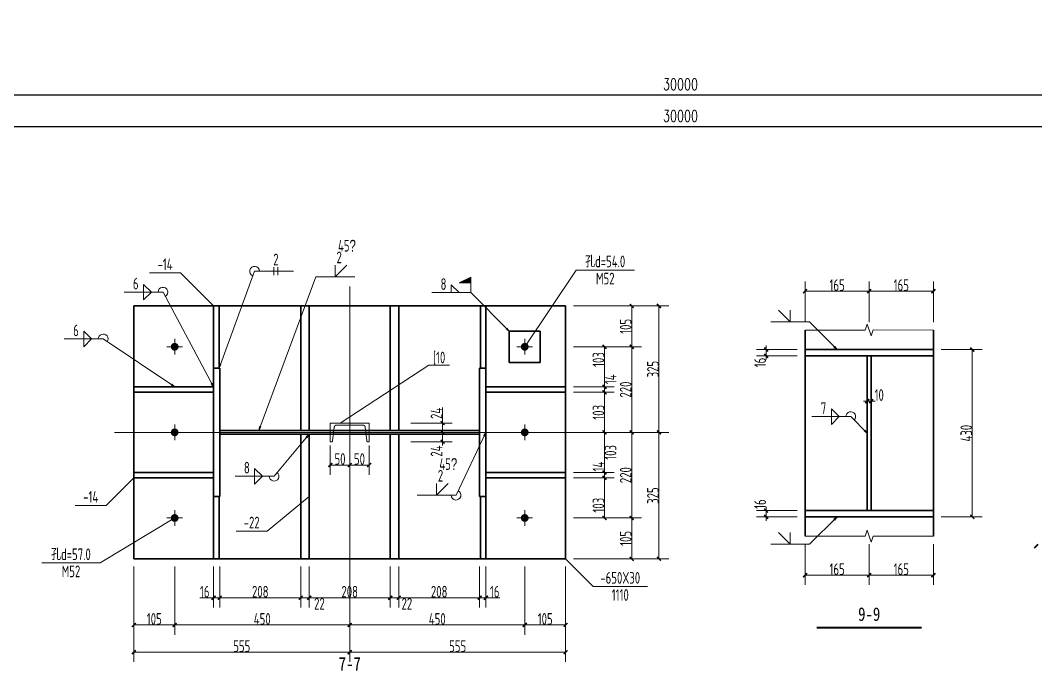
# Model space of a CAD drawing. Extents: x 14475413 to 15955882, y -732572 to -282951.
# Drawn here: x 15643812 to 15669917, y -512094 to -495378 of the extents above; entities that cross this region are included whole.
import ezdxf
from ezdxf.enums import TextEntityAlignment as Align

# ---------------------------------------------------------------- set-up
doc = ezdxf.new("R2010")
doc.units = 0
doc.header["$LTSCALE"] = 1000
doc.header["$MEASUREMENT"] = 0
doc.linetypes.add('线型2', pattern=[5, 3, -2])
doc.linetypes.add('线型4', pattern=[2.5, 1.5, -1])
for name, color, linetype, lineweight in [('10', 7, 'Continuous', 35), ('20', 2, 'Continuous', 35), ('字符串标注', 9, 'Continuous', 18), ('尺寸标注', 9, 'Continuous', 18), ('焊缝标注', 9, 'Continuous', 18), ('编号标注', 9, 'Continuous', 18), ('螺栓孔标注', 9, 'Continuous', 18), ('钢板标注', 9, 'Continuous', 18)]:
    doc.layers.add(name, color=color, linetype=linetype, lineweight=lineweight)
doc.layers.add('PUB_DIM', color=3, linetype='Continuous')
doc.styles.add('_TCH_DIM_T3', font='SIMPLEX', dxfattribs={"width": 0.705882, "bigfont": 'GBCBIG'})
doc.styles.add('FromPkpm', font='Pkpmeng', dxfattribs={"width": 0.7, "bigfont": 'hztxt'})
doc.styles.add('图框字体', font='', dxfattribs={"width": 0.8})
doc.styles.get('图框字体').set_extended_font_data('NSimSun')
doc.dimstyles.new('_TCH_ARCH&&100', dxfattribs={"dimtxt": 297.5, "dimasz": 100, "dimexe": 250, "dimexo": 300, "dimgap": 126.25, "dimtad": 1, "dimdec": 0, "dimzin": 0, "dimdsep": 46, "dimtxsty": '_TCH_DIM_T3', "dimblk": 'ARCHTICK', "dimcen": 0.09, "dimclrt": 7, "dimazin": 2, "dimtfac": 1, "dimtdec": 0, "dimtix": 1, "dimtmove": 2, "dimatfit": 3, "dimfxl": 0, "dimtolj": 1, "dimtzin": 0, "dimarcsym": 0})

# ---------------------------------------------------------------- blocks, each defined once
blk = doc.blocks.new('_ArchTick')
at = {"color": 0, "linetype": 'ByBlock', "const_width": 0.4}
blk.add_lwpolyline([(-0.5, -0.5), (0.5, 0.5)], dxfattribs=at)
blk = doc.blocks.new('*D792')
at = {"layer": 'Defpoints', "color": 0}
for p in [(15630784, -495378), (15690784, -495378), (15690784, -497297)]:
    blk.add_point(p, dxfattribs=at)
at = {"layer": 'PUB_DIM', "color": 0, "lineweight": -2}
for p, q in [((15630784, -495678), (15630784, -497547)), ((15690784, -495678), (15690784, -497547)), ((15630784, -497297), (15690784, -497297))]:
    blk.add_line(p, q, dxfattribs=at)
at = {"layer": 'PUB_DIM', "color": 0, "lineweight": -2, "xscale": 100, "yscale": 100, "zscale": 100, "rotation": 180}
blk.add_blockref('_ArchTick', (15630784, -497297), dxfattribs=at)
at = {"layer": 'PUB_DIM', "color": 0, "lineweight": -2, "xscale": 100, "yscale": 100, "zscale": 100}
blk.add_blockref('_ArchTick', (15690784, -497297), dxfattribs=at)
at = {"layer": 'PUB_DIM', "color": 7, "insert": (15660784, -497022), "char_height": 297.5, "attachment_point": 5, "style": '_TCH_DIM_T3'}
blk.add_mtext('\\A1;30000', dxfattribs=at)
blk = doc.blocks.new('*D794')
at = {"layer": 'Defpoints', "color": 0}
for p in [(15630784, -496428), (15690784, -496428), (15690784, -498111)]:
    blk.add_point(p, dxfattribs=at)
at = {"layer": 'PUB_DIM', "color": 0, "lineweight": -2}
for p, q in [((15630784, -496728), (15630784, -498361)), ((15690784, -496728), (15690784, -498361)), ((15630784, -498111), (15690784, -498111))]:
    blk.add_line(p, q, dxfattribs=at)
at = {"layer": 'PUB_DIM', "color": 0, "lineweight": -2, "xscale": 100, "yscale": 100, "zscale": 100, "rotation": 180}
blk.add_blockref('_ArchTick', (15630784, -498111), dxfattribs=at)
at = {"layer": 'PUB_DIM', "color": 0, "lineweight": -2, "xscale": 100, "yscale": 100, "zscale": 100}
blk.add_blockref('_ArchTick', (15690784, -498111), dxfattribs=at)
at = {"layer": 'PUB_DIM', "color": 7, "insert": (15660784, -497836), "char_height": 297.5, "attachment_point": 5, "style": '_TCH_DIM_T3'}
blk.add_mtext('\\A1;30000', dxfattribs=at)

msp = doc.modelspace()

# ---------------------------------------------------------------- hatches: boundary and pattern name
at = {"layer": '焊缝标注'}
for points in [[(15655392.1, -502127.6), (15655092.1, -502127.6), (15655392.1, -501977.6)], [(15656380.8, -503368.7), (15656320.8, -503287.4), (15656299.6, -503308.5)], [(15664811.8, -503839.8), (15664751.8, -503758.4), (15664730.6, -503779.6)], [(15648920.8, -504318.7), (15648969.3, -504230), (15648941.1, -504219.7)], [(15647780.8, -504798.7), (15647706.1, -504730.6), (15647689.4, -504755.6)], [(15648780.8, -504798.7), (15648747, -504703.5), (15648720.5, -504717.6)], [(15649942.8, -505918.7), (15649991.7, -505830.2), (15649963.6, -505819.8)], [(15665586.8, -505989.8), (15665526.8, -505908.4), (15665505.6, -505929.6)], [(15651240.8, -506018.7), (15651165, -506085.7), (15651188, -506105)], [(15655780.8, -505968.7), (15655724.4, -506052.6), (15655751.5, -506065.5)], [(15664811.8, -508139.8), (15664730.4, -508199.8), (15664751.5, -508221)]]:
    msp.add_hatch(color=256, dxfattribs=at).paths.add_polyline_path(points)

# ---------------------------------------------------------------- linework, layer by layer
at = {"layer": '10', "linetype": '线型2', "lineweight": 18, "ltscale": 100}
for p, q in [((15652280.8, -509718.7), (15652280.8, -502218.7)), ((15646230.8, -505968.7), (15658330.8, -505968.7))]:
    msp.add_line(p, q, dxfattribs=at)
at = {"layer": '10', "lineweight": 18, "ltscale": 100}
for p, q in [((15647580.8, -503768.7), (15647980.8, -503768.7)), ((15647780.8, -503968.7), (15647780.8, -503568.7)), ((15656580.8, -503768.7), (15656980.8, -503768.7)), ((15656780.8, -503968.7), (15656780.8, -503568.7)), ((15647780.8, -506168.7), (15647780.8, -505768.7)), ((15656780.8, -506168.7), (15656780.8, -505768.7)), ((15647580.8, -505968.7), (15647980.8, -505968.7)), ((15656580.8, -505968.7), (15656980.8, -505968.7)), ((15647780.8, -508368.7), (15647780.8, -507968.7)), ((15656780.8, -508368.7), (15656780.8, -507968.7)), ((15647580.8, -508168.7), (15647980.8, -508168.7)), ((15656580.8, -508168.7), (15656980.8, -508168.7))]:
    msp.add_line(p, q, dxfattribs=at)
at = {"layer": '10', "color": 3, "lineweight": 35, "ltscale": 100}
for p, q in [((15648940.8, -504318.7), (15648780.8, -504318.7)), ((15648780.8, -504318.7), (15648780.8, -507618.7)), ((15648940.8, -507618.7), (15648940.8, -504318.7)), ((15655780.8, -504318.7), (15655620.8, -504318.7)), ((15655620.8, -504318.7), (15655620.8, -507618.7)), ((15655780.8, -507618.7), (15655780.8, -504318.7)), ((15648940.8, -505918.7), (15655620.8, -505918.7)), ((15648940.8, -506018.7), (15655620.8, -506018.7)), ((15648780.8, -507618.7), (15648940.8, -507618.7)), ((15655620.8, -507618.7), (15655780.8, -507618.7))]:
    msp.add_line(p, q, dxfattribs=at)
at = {"layer": '10', "color": 1, "linetype": '线型4', "lineweight": 18, "ltscale": 100}
for p, q in [((15651780.8, -505728.7), (15651780.8, -506208.7)), ((15651780.8, -505728.7), (15652780.8, -505728.7)), ((15651881.9, -505834.5), (15651841.9, -506182.4)), ((15652621.5, -505781.7), (15651940.2, -505781.7)), ((15652719.8, -506182.4), (15652679.8, -505834.5)), ((15652780.8, -505728.7), (15652780.8, -506208.7)), ((15651780.8, -506208.7), (15651818, -506208.7)), ((15652780.8, -506208.7), (15652743.7, -506208.7))]:
    msp.add_line(p, q, dxfattribs=at)
at = {"layer": '10', "color": 1, "ltscale": 100, "const_width": 100}
for points in [[(15647830.8, -503768.7, 1), (15647730.8, -503768.7, 1)], [(15656830.8, -503768.7, 1), (15656730.8, -503768.7, 1)], [(15647830.8, -505968.7, 1), (15647730.8, -505968.7, 1)], [(15656830.8, -505968.7, 1), (15656730.8, -505968.7, 1)], [(15647830.8, -508168.7, 1), (15647730.8, -508168.7, 1)], [(15656830.8, -508168.7, 1), (15656730.8, -508168.7, 1)]]:
    msp.add_lwpolyline(points, format="xyb", close=True, dxfattribs=at)
at = {"layer": '10', "lineweight": 35, "ltscale": 100, "const_width": 50}
msp.add_lwpolyline([(15664286.8, -510989.8), (15666986.8, -510989.8)], dxfattribs=at)
at = {"layer": '10', "color": 1, "linetype": '线型4', "lineweight": 18, "ltscale": 100}
for centre, radius, start, end in [((15651943.9, -505844.4), 62.8, 93.4084, 170.88101), ((15652617.8, -505844.4), 62.8, 9.11901, 86.5916), ((15651819.5, -506186.1), 22.7, 266.23474, 9.47566), ((15652742.2, -506186.1), 22.7, 170.52434, 273.76526)]:
    msp.add_arc(centre, radius, start, end, dxfattribs=at)
at = {"layer": '20', "lineweight": 35, "ltscale": 100}
for p, q in [((15657830.8, -502718.7), (15646730.8, -502718.7)), ((15646730.8, -502718.7), (15646730.8, -509218.7)), ((15648920.8, -502718.7), (15648780.8, -502718.7)), ((15648780.8, -502718.7), (15648780.8, -504318.7)), ((15648920.8, -504318.7), (15648920.8, -502718.7)), ((15651240.8, -502718.7), (15651020.8, -502718.7)), ((15651020.8, -502718.7), (15651020.8, -505918.7)), ((15651240.8, -505918.7), (15651240.8, -502718.7)), ((15653540.8, -502718.7), (15653320.8, -502718.7)), ((15653320.8, -502718.7), (15653320.8, -505918.7)), ((15653540.8, -505918.7), (15653540.8, -502718.7)), ((15655780.8, -502718.7), (15655640.8, -502718.7)), ((15655640.8, -502718.7), (15655640.8, -504318.7)), ((15655780.8, -504318.7), (15655780.8, -502718.7)), ((15657830.8, -509218.7), (15657830.8, -502718.7)), ((15657180.8, -503368.7), (15656380.8, -503368.7)), ((15656380.8, -503368.7), (15656380.8, -504168.7)), ((15657180.8, -504168.7), (15657180.8, -503368.7)), ((15648780.8, -504318.7), (15648920.8, -504318.7)), ((15655640.8, -504318.7), (15655780.8, -504318.7)), ((15656380.8, -504168.7), (15657180.8, -504168.7)), ((15648780.8, -504798.7), (15646730.8, -504798.7)), ((15646730.8, -504798.7), (15646730.8, -504938.7)), ((15648780.8, -504938.7), (15648780.8, -504798.7)), ((15657830.8, -504798.7), (15655780.8, -504798.7)), ((15655780.8, -504798.7), (15655780.8, -504938.7)), ((15657830.8, -504938.7), (15657830.8, -504798.7)), ((15646730.8, -504938.7), (15648780.8, -504938.7)), ((15655780.8, -504938.7), (15657830.8, -504938.7)), ((15651020.8, -505918.7), (15651240.8, -505918.7)), ((15651240.8, -506018.7), (15651020.8, -506018.7)), ((15651020.8, -506018.7), (15651020.8, -509218.7)), ((15651240.8, -509218.7), (15651240.8, -506018.7)), ((15653320.8, -505918.7), (15653540.8, -505918.7)), ((15653540.8, -506018.7), (15653320.8, -506018.7)), ((15653320.8, -506018.7), (15653320.8, -509218.7)), ((15653540.8, -509218.7), (15653540.8, -506018.7)), ((15648780.8, -506998.7), (15646730.8, -506998.7)), ((15646730.8, -506998.7), (15646730.8, -507138.7)), ((15646730.8, -507138.7), (15648780.8, -507138.7)), ((15648780.8, -507138.7), (15648780.8, -506998.7)), ((15657830.8, -506998.7), (15655780.8, -506998.7)), ((15655780.8, -506998.7), (15655780.8, -507138.7)), ((15655780.8, -507138.7), (15657830.8, -507138.7)), ((15657830.8, -507138.7), (15657830.8, -506998.7)), ((15648920.8, -507618.7), (15648780.8, -507618.7)), ((15648780.8, -507618.7), (15648780.8, -509218.7)), ((15648920.8, -509218.7), (15648920.8, -507618.7)), ((15655780.8, -507618.7), (15655640.8, -507618.7)), ((15655640.8, -507618.7), (15655640.8, -509218.7)), ((15655780.8, -509218.7), (15655780.8, -507618.7)), ((15646730.8, -509218.7), (15657830.8, -509218.7)), ((15648780.8, -509218.7), (15648920.8, -509218.7)), ((15651020.8, -509218.7), (15651240.8, -509218.7)), ((15653320.8, -509218.7), (15653540.8, -509218.7)), ((15655640.8, -509218.7), (15655780.8, -509218.7))]:
    msp.add_line(p, q, dxfattribs=at)
at = {"layer": '字符串标注', "lineweight": 18, "ltscale": 100}
for p, q in [((15652030.8, -505728.7), (15654317.3, -504244.8)), ((15654317.3, -504244.8), (15654842.3, -504244.8))]:
    msp.add_line(p, q, dxfattribs=at)
at = {"layer": '字符串标注', "ltscale": 100, "const_width": 10}
msp.add_lwpolyline([(15652035.8, -505728.7, 1), (15652025.8, -505728.7, 1)], format="xyb", close=True, dxfattribs=at)
at = {"layer": '尺寸标注', "linetype": 'Continuous', "lineweight": 18}
for p, q in [((15663986.8, -503139.8), (15663986.8, -502089.8)), ((15665636.8, -503139.8), (15665636.8, -502089.8)), ((15665636.8, -503139.8), (15665636.8, -502089.8)), ((15667286.8, -503139.8), (15667286.8, -502089.8)), ((15663986.8, -502339.8), (15665636.8, -502339.8)), ((15665636.8, -502339.8), (15667286.8, -502339.8)), ((15658030.8, -502718.7), (15659780.8, -502718.7)), ((15658030.8, -502718.7), (15660480.8, -502718.7)), ((15659530.8, -503768.7), (15659530.8, -502718.7)), ((15660230.8, -505968.7), (15660230.8, -502718.7)), ((15658030.8, -503768.7), (15659080.8, -503768.7)), ((15658030.8, -503768.7), (15659780.8, -503768.7)), ((15658030.8, -503768.7), (15659780.8, -503768.7)), ((15658830.8, -504798.7), (15658830.8, -503768.7)), ((15659530.8, -505968.7), (15659530.8, -503768.7)), ((15662986.8, -503839.8), (15662986.8, -503739.8)), ((15663786.8, -503839.8), (15662736.8, -503839.8)), ((15663786.8, -503999.8), (15662736.8, -503999.8)), ((15662986.8, -503999.8), (15662986.8, -503839.8)), ((15662986.8, -503999.8), (15662986.8, -504099.8)), ((15667486.8, -503839.8), (15668536.8, -503839.8)), ((15668286.8, -508139.8), (15668286.8, -503839.8)), ((15658030.8, -504798.7), (15659080.8, -504798.7)), ((15658030.8, -504798.7), (15659080.8, -504798.7)), ((15658830.8, -504798.7), (15658830.8, -504698.7)), ((15658830.8, -504938.7), (15658830.8, -504798.7)), ((15658030.8, -504938.7), (15659080.8, -504938.7)), ((15658030.8, -504938.7), (15659080.8, -504938.7)), ((15658830.8, -505968.7), (15658830.8, -504938.7)), ((15658830.8, -504938.7), (15658830.8, -505038.7)), ((15665586.8, -505164.8), (15665586.8, -504914.8)), ((15665686.8, -505164.8), (15665686.8, -504914.8)), ((15654667.1, -505728.7), (15654667.1, -505333.2)), ((15665586.8, -505164.8), (15665486.8, -505164.8)), ((15665586.8, -505164.8), (15665686.8, -505164.8)), ((15665686.8, -505164.8), (15665786.8, -505164.8)), ((15653848.7, -505728.7), (15654917.1, -505728.7)), ((15654667.1, -505968.7), (15654667.1, -505728.7)), ((15654667.1, -505968.7), (15654667.1, -505868.7)), ((15653848.7, -505968.7), (15654917.1, -505968.7)), ((15653848.7, -505968.7), (15654917.1, -505968.7)), ((15654667.1, -506208.7), (15654667.1, -505968.7)), ((15658030.8, -505968.7), (15659080.8, -505968.7)), ((15658030.8, -505968.7), (15659080.8, -505968.7)), ((15658030.8, -505968.7), (15659780.8, -505968.7)), ((15658030.8, -505968.7), (15659780.8, -505968.7)), ((15658030.8, -505968.7), (15660480.8, -505968.7)), ((15658030.8, -505968.7), (15660480.8, -505968.7)), ((15658830.8, -506998.7), (15658830.8, -505968.7)), ((15659530.8, -508168.7), (15659530.8, -505968.7)), ((15660230.8, -509218.7), (15660230.8, -505968.7)), ((15651780.8, -506308.7), (15651780.8, -507058.7)), ((15652280.8, -506308.7), (15652280.8, -507058.7)), ((15652280.8, -506308.7), (15652280.8, -507058.7)), ((15652780.8, -506308.7), (15652780.8, -507058.7)), ((15653848.7, -506208.7), (15654917.1, -506208.7)), ((15654667.1, -506208.7), (15654667.1, -506308.7)), ((15652280.8, -506808.7), (15651780.8, -506808.7)), ((15652280.8, -506808.7), (15652780.8, -506808.7)), ((15658830.8, -506998.7), (15658830.8, -506898.7)), ((15658030.8, -506998.7), (15659080.8, -506998.7)), ((15658030.8, -506998.7), (15659080.8, -506998.7)), ((15658030.8, -507138.7), (15659080.8, -507138.7)), ((15658030.8, -507138.7), (15659080.8, -507138.7)), ((15658830.8, -507138.7), (15658830.8, -506998.7)), ((15658830.8, -507138.7), (15658830.8, -508168.7)), ((15658830.8, -507138.7), (15658830.8, -507238.7)), ((15663786.8, -507979.8), (15662736.8, -507979.8)), ((15662986.8, -507979.8), (15662986.8, -507879.8)), ((15662986.8, -508139.8), (15662986.8, -507979.8)), ((15658030.8, -508168.7), (15659080.8, -508168.7)), ((15658030.8, -508168.7), (15659780.8, -508168.7)), ((15658030.8, -508168.7), (15659780.8, -508168.7)), ((15659530.8, -509218.7), (15659530.8, -508168.7)), ((15663786.8, -508139.8), (15662736.8, -508139.8)), ((15662986.8, -508139.8), (15662986.8, -508239.8)), ((15667486.8, -508139.8), (15668536.8, -508139.8)), ((15663986.8, -508839.8), (15663986.8, -509889.8)), ((15665636.8, -508839.8), (15665636.8, -509889.8)), ((15665636.8, -508839.8), (15665636.8, -509889.8)), ((15667286.8, -508839.8), (15667286.8, -509889.8)), ((15658030.8, -509218.7), (15659780.8, -509218.7)), ((15658030.8, -509218.7), (15660480.8, -509218.7)), ((15646730.8, -509418.7), (15646730.8, -511168.7)), ((15646730.8, -509418.7), (15646730.8, -511868.7)), ((15647780.8, -509418.7), (15647780.8, -511168.7)), ((15647780.8, -509418.7), (15647780.8, -511168.7)), ((15648780.8, -509418.7), (15648780.8, -510468.7)), ((15648940.8, -509418.7), (15648940.8, -510468.7)), ((15648940.8, -509418.7), (15648940.8, -510468.7)), ((15651020.8, -509418.7), (15651020.8, -510468.7)), ((15651020.8, -509418.7), (15651020.8, -510468.7)), ((15651240.8, -509418.7), (15651240.8, -510468.7)), ((15651240.8, -509418.7), (15651240.8, -510468.7)), ((15652280.8, -509418.7), (15652280.8, -511168.7)), ((15652280.8, -509418.7), (15652280.8, -511168.7)), ((15652280.8, -509418.7), (15652280.8, -511868.7)), ((15652280.8, -509418.7), (15652280.8, -511868.7)), ((15653320.8, -509418.7), (15653320.8, -510468.7)), ((15653320.8, -509418.7), (15653320.8, -510468.7)), ((15653540.8, -509418.7), (15653540.8, -510468.7)), ((15653540.8, -509418.7), (15653540.8, -510468.7)), ((15655620.8, -509418.7), (15655620.8, -510468.7)), ((15655620.8, -509418.7), (15655620.8, -510468.7)), ((15655780.8, -509418.7), (15655780.8, -510468.7)), ((15656780.8, -509418.7), (15656780.8, -511168.7)), ((15656780.8, -509418.7), (15656780.8, -511168.7)), ((15657830.8, -509418.7), (15657830.8, -511168.7)), ((15657830.8, -509418.7), (15657830.8, -511868.7)), ((15663986.8, -509639.8), (15665636.8, -509639.8)), ((15665636.8, -509639.8), (15667286.8, -509639.8)), ((15648780.8, -510218.7), (15648425.6, -510218.7)), ((15648940.8, -510218.7), (15648780.8, -510218.7)), ((15648940.8, -510218.7), (15651020.8, -510218.7)), ((15651020.8, -510218.7), (15650920.8, -510218.7)), ((15651020.8, -510218.7), (15651240.8, -510218.7)), ((15651240.8, -510218.7), (15651340.8, -510218.7)), ((15651240.8, -510218.7), (15653320.8, -510218.7)), ((15653320.8, -510218.7), (15653220.8, -510218.7)), ((15653320.8, -510218.7), (15653540.8, -510218.7)), ((15653540.8, -510218.7), (15653640.8, -510218.7)), ((15653540.8, -510218.7), (15655620.8, -510218.7)), ((15655620.8, -510218.7), (15655780.8, -510218.7)), ((15655780.8, -510218.7), (15656136, -510218.7)), ((15646730.8, -510918.7), (15647780.8, -510918.7)), ((15647780.8, -510918.7), (15652280.8, -510918.7)), ((15652280.8, -510918.7), (15656780.8, -510918.7)), ((15656780.8, -510918.7), (15657830.8, -510918.7)), ((15646730.8, -511618.7), (15652280.8, -511618.7)), ((15652280.8, -511618.7), (15657830.8, -511618.7))]:
    msp.add_line(p, q, dxfattribs=at)
at = {"layer": '尺寸标注', "lineweight": 18, "ltscale": 100}
for p, q in [((15665536.8, -503339.8), (15665586.8, -503185.9)), ((15665586.8, -503185.9), (15665686.6, -503491.2)), ((15663986.8, -503339.8), (15665536.8, -503339.8)), ((15665686.6, -503491.2), (15665736.8, -503337.3)), ((15665736.8, -503337.3), (15667286.8, -503339.8)), ((15665536.8, -508639.8), (15665586.8, -508485.9)), ((15665586.8, -508485.9), (15665686.6, -508791.2)), ((15663986.8, -508639.8), (15665536.8, -508639.8)), ((15665686.6, -508791.2), (15665736.8, -508637.3)), ((15665736.8, -508637.3), (15667286.8, -508639.8))]:
    msp.add_line(p, q, dxfattribs=at)
at = {"layer": '尺寸标注', "color": 3, "lineweight": 35, "ltscale": 100}
for p, q in [((15663986.8, -508639.8), (15663986.8, -503339.8)), ((15667286.8, -508639.8), (15667286.8, -503339.8))]:
    msp.add_line(p, q, dxfattribs=at)
at = {"layer": '焊缝标注', "lineweight": 18, "ltscale": 100}
for p, q in [((15650332.8, -501926.6), (15650332.8, -501726.6)), ((15650432.8, -501926.6), (15650432.8, -501726.6)), ((15651909.2, -501972), (15651909.2, -501672)), ((15651909.2, -501972), (15652209.2, -501672)), ((15648920.8, -504318.7), (15649832.8, -501826.6)), ((15649832.8, -501826.6), (15650832.8, -501826.6)), ((15649942.8, -505918.7), (15651409.2, -501972)), ((15651409.2, -501972), (15652409.2, -501972)), ((15647180.4, -502364.6), (15646980.4, -502164.6)), ((15646980.4, -502364.6), (15646980.4, -502164.6)), ((15655092.1, -502377.6), (15654892.1, -502177.6)), ((15654892.1, -502377.6), (15654892.1, -502177.6)), ((15655392.1, -502377.6), (15655392.1, -502127.6)), ((15647480.4, -502364.6), (15646480.4, -502364.6)), ((15647180.4, -502364.6), (15646980.4, -502564.6)), ((15646980.4, -502364.6), (15646980.4, -502564.6)), ((15648780.8, -504798.7), (15647480.4, -502364.6)), ((15655392.1, -502377.6), (15654392.1, -502377.6)), ((15656380.8, -503368.7), (15655392.1, -502377.6)), ((15663605.5, -503131.9), (15663305.5, -502831.9)), ((15663605.5, -503131.9), (15663605.5, -502831.9)), ((15664105.5, -503131.9), (15663105.5, -503131.9)), ((15664811.8, -503839.8), (15664105.5, -503131.9)), ((15645941.9, -503567.7), (15644941.9, -503567.7)), ((15645641.9, -503567.7), (15645441.9, -503367.7)), ((15645441.9, -503567.7), (15645441.9, -503367.7)), ((15645641.9, -503567.7), (15645441.9, -503767.7)), ((15645441.9, -503567.7), (15645441.9, -503767.7)), ((15647780.8, -504798.7), (15645941.9, -503567.7)), ((15664863, -505565), (15664663, -505365)), ((15664663, -505565), (15664663, -505365)), ((15665163, -505565), (15664163, -505565)), ((15664863, -505565), (15664663, -505765)), ((15664663, -505565), (15664663, -505765)), ((15665586.8, -505989.8), (15665163, -505565)), ((15651240.8, -506018.7), (15650335.9, -507096.3)), ((15655780.8, -505968.7), (15655014.2, -507583.4)), ((15650035.9, -507096.3), (15649835.9, -506896.3)), ((15649835.9, -507096.3), (15649835.9, -506896.3)), ((15650335.9, -507096.3), (15649335.9, -507096.3)), ((15650035.9, -507096.3), (15649835.9, -507296.3)), ((15649835.9, -507096.3), (15649835.9, -507296.3)), ((15654514.2, -507583.4), (15654514.2, -507283.4)), ((15654514.2, -507583.4), (15654814.2, -507283.4)), ((15655014.2, -507583.4), (15654014.2, -507583.4)), ((15664811.8, -508139.8), (15664103.3, -508845.5)), ((15663603.3, -508845.5), (15663303.3, -508545.5)), ((15663603.3, -508845.5), (15663603.3, -508545.5)), ((15664103.3, -508845.5), (15663103.3, -508845.5))]:
    msp.add_line(p, q, dxfattribs=at)
at = {"layer": '焊缝标注', "linetype": 'Continuous'}
for points in [[(15655392.1, -502127.6), (15655092.1, -502127.6), (15655392.1, -501977.6)], [(15656380.8, -503368.7), (15656320.8, -503287.4), (15656299.6, -503308.5)], [(15664811.8, -503839.8), (15664751.8, -503758.4), (15664730.6, -503779.6)], [(15648920.8, -504318.7), (15648969.3, -504230), (15648941.1, -504219.7)], [(15647780.8, -504798.7), (15647706.1, -504730.6), (15647689.4, -504755.6)], [(15648780.8, -504798.7), (15648747, -504703.5), (15648720.5, -504717.6)], [(15649942.8, -505918.7), (15649991.7, -505830.2), (15649963.6, -505819.8)], [(15665586.8, -505989.8), (15665526.8, -505908.4), (15665505.6, -505929.6)], [(15651240.8, -506018.7), (15651165, -506085.7), (15651188, -506105)], [(15655780.8, -505968.7), (15655724.4, -506052.6), (15655751.5, -506065.5)], [(15664811.8, -508139.8), (15664730.4, -508199.8), (15664751.5, -508221)]]:
    msp.add_lwpolyline(points, close=True, dxfattribs=at)
at = {"layer": '焊缝标注', "lineweight": 18, "ltscale": 100}
for centre, start, end in [((15649832.8, -501826.6), 0, 249.90131), ((15647480.4, -502364.6), 298.11322, 180), ((15645941.9, -503567.7), 326.20154, 180), ((15665163, -505565), 314.93155, 180), ((15650335.9, -507096.3), 180, 49.9773), ((15655014.2, -507583.4), 180, 64.602)]:
    msp.add_arc(centre, 125, start, end, dxfattribs=at)
at = {"layer": '编号标注', "color": 2, "lineweight": 35, "ltscale": 100}
for p, q in [((15663986.8, -503839.8), (15667286.8, -503839.8)), ((15663986.8, -503999.8), (15663986.8, -503839.8)), ((15667286.8, -503999.8), (15663986.8, -503999.8)), ((15665686.8, -503999.8), (15665586.8, -503999.8)), ((15665586.8, -503999.8), (15665586.8, -507979.8)), ((15665686.8, -507979.8), (15665686.8, -503999.8)), ((15667286.8, -503839.8), (15667286.8, -503999.8)), ((15667286.8, -507979.8), (15663986.8, -507979.8)), ((15663986.8, -507979.8), (15663986.8, -508139.8)), ((15665586.8, -507979.8), (15665686.8, -507979.8)), ((15667286.8, -508139.8), (15667286.8, -507979.8)), ((15663986.8, -508139.8), (15667286.8, -508139.8))]:
    msp.add_line(p, q, dxfattribs=at)
at = {"layer": '螺栓孔标注', "lineweight": 18, "ltscale": 100}
for p, q in [((15656780.8, -503768.7), (15658100.1, -501796)), ((15658100.1, -501796), (15659600.1, -501796)), ((15647780.8, -508168.7), (15645864.6, -509321.4)), ((15645864.6, -509321.4), (15644364.6, -509321.4))]:
    msp.add_line(p, q, dxfattribs=at)
at = {"layer": '螺栓孔标注', "ltscale": 100, "const_width": 10}
for points in [[(15656785.8, -503768.7, 1), (15656775.8, -503768.7, 1)], [(15647785.8, -508168.7, 1), (15647775.8, -508168.7, 1)]]:
    msp.add_lwpolyline(points, format="xyb", close=True, dxfattribs=at)
at = {"layer": '钢板标注', "lineweight": 18, "ltscale": 100}
for p, q in [((15647933.3, -501869.2), (15647133.3, -501869.2)), ((15648780.8, -502718.7), (15647933.3, -501869.2)), ((15646730.8, -507138.7), (15646022.3, -507844.4)), ((15651240.8, -507618.7), (15650160.3, -508505.8)), ((15646022.3, -507844.4), (15645222.3, -507844.4)), ((15650160.3, -508505.8), (15649360.3, -508505.8)), ((15657830.8, -509218.7), (15658536, -509927.8)), ((15658536, -509927.8), (15659936, -509927.8))]:
    msp.add_line(p, q, dxfattribs=at)
at = {"layer": '钢板标注', "ltscale": 100, "const_width": 10}
for points in [[(15648785.8, -502718.7, 1), (15648775.8, -502718.7, 1)], [(15646735.8, -507138.7, 1), (15646725.8, -507138.7, 1)], [(15651245.8, -507618.7, 1), (15651235.8, -507618.7, 1)], [(15657835.8, -509218.7, 1), (15657825.8, -509218.7, 1)]]:
    msp.add_lwpolyline(points, format="xyb", close=True, dxfattribs=at)

# ---------------------------------------------------------------- block references
at = {"layer": '尺寸标注', "linetype": 'Continuous', "lineweight": 18, "xscale": 100, "yscale": 100, "zscale": 100}
for p, rotation in [((15663986.8, -502339.8), 180), ((15665636.8, -502339.8), 180), ((15659530.8, -502718.7), 90), ((15660230.8, -502718.7), 90), ((15658830.8, -503768.7), 90), ((15659530.8, -503768.7), 90), ((15659530.8, -503768.7), 270), ((15662986.8, -503839.8), 270), ((15668286.8, -503839.8), 90), ((15662986.8, -503999.8), 90), ((15658830.8, -504798.7), 270), ((15658830.8, -504798.7), 270), ((15658830.8, -504938.7), 90), ((15658830.8, -504938.7), 90), ((15665686.8, -505164.8), 180), ((15654667.1, -505728.7), 90), ((15654667.1, -505968.7), 270), ((15654667.1, -505968.7), 270), ((15658830.8, -505968.7), 90), ((15658830.8, -505968.7), 270), ((15659530.8, -505968.7), 90), ((15659530.8, -505968.7), 270), ((15660230.8, -505968.7), 90), ((15660230.8, -505968.7), 270), ((15654667.1, -506208.7), 90), ((15651780.8, -506808.7), 180), ((15652280.8, -506808.7), 180), ((15658830.8, -506998.7), 270), ((15658830.8, -506998.7), 270), ((15658830.8, -507138.7), 90), ((15658830.8, -507138.7), 90), ((15662986.8, -507979.8), 270), ((15658830.8, -508168.7), 270), ((15659530.8, -508168.7), 90), ((15659530.8, -508168.7), 270), ((15662986.8, -508139.8), 90), ((15668286.8, -508139.8), 270), ((15669929.9, -508894.3), 180), ((15659530.8, -509218.7), 270), ((15660230.8, -509218.7), 270), ((15663986.8, -509639.8), 180), ((15665636.8, -509639.8), 180), ((15648780.8, -510218.7), 180), ((15648940.8, -510218.7), 180), ((15651240.8, -510218.7), 180), ((15651240.8, -510218.7), 180), ((15653540.8, -510218.7), 180), ((15653540.8, -510218.7), 180), ((15655620.8, -510218.7), 180), ((15646730.8, -510918.7), 180), ((15647780.8, -510918.7), 180), ((15652280.8, -510918.7), 180), ((15656780.8, -510918.7), 180), ((15646730.8, -511618.7), 180), ((15652280.8, -511618.7), 180)]:
    msp.add_blockref('_ArchTick', p, dxfattribs=dict(at, rotation=rotation))
for p in [(15665636.8, -502339.8), (15667286.8, -502339.8), (15665586.8, -505164.8), (15652280.8, -506808.7), (15652780.8, -506808.7), (15665636.8, -509639.8), (15667286.8, -509639.8), (15648940.8, -510218.7), (15651020.8, -510218.7), (15651020.8, -510218.7), (15653320.8, -510218.7), (15653320.8, -510218.7), (15655620.8, -510218.7), (15655780.8, -510218.7), (15647780.8, -510918.7), (15652280.8, -510918.7), (15656780.8, -510918.7), (15657830.8, -510918.7), (15652280.8, -511618.7), (15657830.8, -511618.7)]:
    msp.add_blockref('_ArchTick', p, dxfattribs=at)

# ---------------------------------------------------------------- texts
at = {"layer": '10', "lineweight": 25, "style": '图框字体', "width": 0.8}
for s, p in [('9-9', (15665636.8, -510639.8)), ('7-7', (15652280.8, -511918.7))]:
    msp.add_text(s, height=350, dxfattribs=at).set_placement(p, align=Align.MIDDLE_CENTER)
at = {"layer": '字符串标注', "lineweight": 25, "style": 'FromPkpm', "width": 0.7}
msp.add_text('[10', height=300, dxfattribs=at).set_placement((15654579.8, -504194.8), align=Align.CENTER)
at = {"layer": '尺寸标注', "linetype": 'Continuous', "lineweight": 18, "char_height": 300, "attachment_point": 5, "style": 'FromPkpm'}
for s, insert in [('\\A1;165', (15664811.8, -502184.8)), ('\\A1;165', (15666461.8, -502184.8)), ('\\A1;10', (15665893.4, -505009.8)), ('\\A1;50', (15652030.8, -506653.7)), ('\\A1;50', (15652530.8, -506653.7)), ('\\A1;165', (15664811.8, -509484.8)), ('\\A1;165', (15666461.8, -509484.8)), ('\\A1;16', (15648553.2, -510063.7)), ('\\A1;208', (15649980.8, -510063.7)), ('\\A1;208', (15652280.8, -510063.7)), ('\\A1;208', (15654580.8, -510063.7)), ('\\A1;16', (15656008.4, -510063.7)), ('\\A1;22', (15651502.1, -510373.7)), ('\\A1;22', (15653750.3, -510373.7)), ('\\A1;105', (15647255.8, -510763.7)), ('\\A1;450', (15650030.8, -510763.7)), ('\\A1;450', (15654530.8, -510763.7)), ('\\A1;105', (15657305.8, -510763.7)), ('\\A1;555', (15649505.8, -511463.7)), ('\\A1;555', (15655055.8, -511463.7))]:
    msp.add_mtext(s, dxfattribs=dict(at, insert=insert))
at = {"layer": '尺寸标注', "linetype": 'Continuous', "lineweight": 18, "char_height": 300, "attachment_point": 5, "rotation": 90, "style": 'FromPkpm'}
for s, insert in [('\\A1;105', (15659375.8, -503243.7)), ('\\A1;103', (15658675.8, -504097)), ('\\A1;16', (15662831.8, -504172.6)), ('\\A1;325', (15660075.8, -504343.7)), ('\\A1;14', (15658985.8, -504603.4)), ('\\A1;220', (15659375.8, -504868.7)), ('\\A1;24', (15654512.1, -505481)), ('\\A1;103', (15658675.8, -505453.7)), ('\\A1;430', (15668131.8, -505989.8)), ('\\A1;24', (15654512.1, -506449.4)), ('\\A1;103', (15658985.8, -506483.7)), ('\\A1;14', (15658675.8, -506847.9)), ('\\A1;220', (15659375.8, -507068.7)), ('\\A1;325', (15660075.8, -507593.7)), ('\\A1;103', (15658675.8, -507840.5)), ('\\A1;16', (15662831.8, -507811.5)), ('\\A1;105', (15659375.8, -508693.7))]:
    msp.add_mtext(s, dxfattribs=dict(at, insert=insert))
at = {"layer": '焊缝标注', "lineweight": 25, "style": 'FromPkpm', "width": 0.7}
for s, p in [('45\x8a', (15652209.2, -501322)), ('2', (15650382.8, -501676.6)), ('2', (15652009.2, -501622)), ('6', (15646780.4, -502294.6)), ('8', (15654692.1, -502307.6)), ('6', (15645241.9, -503497.7)), ('7', (15664463, -505495)), ('45\x8a', (15654814.2, -506933.4)), ('8', (15649635.9, -507026.3)), ('2', (15654614.2, -507233.4))]:
    msp.add_text(s, height=300, dxfattribs=at).set_placement(p, align=Align.CENTER)
at = {"layer": '螺栓孔标注', "lineweight": 25, "style": 'FromPkpm', "width": 0.7}
for s, p in [('孔d=54.0', (15658850.1, -501726)), ('孔d=57.0', (15645114.6, -509251.4))]:
    msp.add_text(s, height=300, dxfattribs=at).set_placement(p, align=Align.CENTER)
for p in [(15658850.1, -501866), (15645114.6, -509391.4)]:
    msp.add_text('M52', height=300, dxfattribs=at).set_placement(p, align=Align.TOP_CENTER)
at = {"layer": '钢板标注', "lineweight": 25, "style": 'FromPkpm', "width": 0.7}
for s, p in [('-14', (15647533.3, -501799.2)), ('-14', (15645622.3, -507774.4)), ('-22', (15649760.3, -508435.8)), ('-650X30', (15659236, -509857.8))]:
    msp.add_text(s, height=300, dxfattribs=at).set_placement(p, align=Align.CENTER)
msp.add_text('1110', height=300, dxfattribs=at).set_placement((15659236, -509997.8), align=Align.TOP_CENTER)

# ---------------------------------------------------------------- dimensions: what is measured, and where the dimension line sits
at = {"layer": 'PUB_DIM'}
for p1, p2, distance, picture, middle in [((15630783.8, -495378.3), (15690783.8, -495378.3), -1919.1, '*D792', (15660783.8, -497022.4)), ((15630783.8, -496428.2), (15690783.8, -496428.2), -1682.5, '*D794', (15660783.8, -497835.8))]:
    dim = msp.add_aligned_dim(p1=p1, p2=p2, distance=distance, text='30000', dimstyle='_TCH_ARCH&&100', dxfattribs=at)
    dim.commit()
    dim.dimension.update_dxf_attribs({"geometry": picture, "text_midpoint": middle})

doc.saveas('drawing.dxf')
